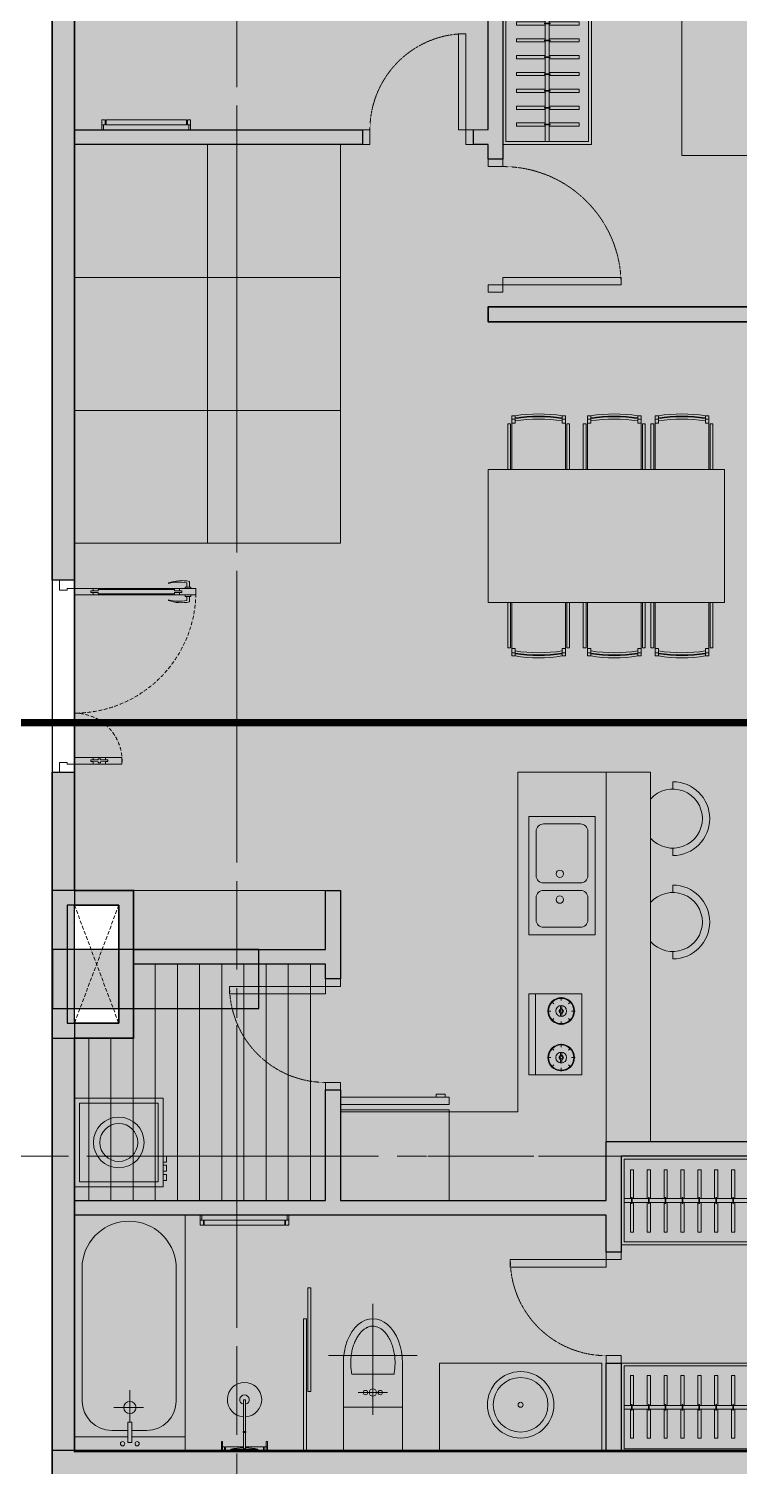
# Model space of a CAD drawing. Header units: millimetres. Extents: x -100356 to 314685, y 446 to 1273965.
# Drawn here: x 71782 to 76590, y 1009533 to 1019265 of the extents above; entities that cross this region are included whole.
import ezdxf

# ---------------------------------------------------------------- set-up
doc = ezdxf.new("R2010")
doc.units = ezdxf.units.MM
for name, pattern in [('20180221 BF$0$Core - tb$0$HIDDEN', [0.375, 0.25, -0.125]), ('A1 - dp$0$DASHED2', [0.375, 0.25, -0.125]), ('A1 - dp$0$HIDDEN', [0.375, 0.25, -0.125]), ('CENTER', [2, 1.25, -0.25, 0.25, -0.25]), ('CENTER2', [28.575, 19.05, -3.175, 3.175, -3.175]), ('Kume - Grid Line', [10.5, 6, -1.25, 2, -1.25]), ('VL2 - tb$0$DASHED2', [0.375, 0.25, -0.125]), ('VL2 - tb$0$HIDDEN', [0.375, 0.25, -0.125])]:
    doc.linetypes.add(name, pattern=pattern)
for name, color, linetype, lineweight in [('@ color hatch', 7, 'Continuous', 13), ('A-_ANOT----_D', 7, 'Continuous', 5), ('A.Axis', 251, 'CENTER2', 13), ('A1 - dp$0$A.HACH 250', 250, 'Continuous', 5), ('A1 - dp$0$CUA', 5, 'Continuous', 9), ('A1 - dp$0$FURNITURE', 8, 'Continuous', 5), ('A1 - dp$0$TUONG 2', 2, 'Continuous', 25), ('Hatch-wall', 251, 'Continuous', 5), ('LC.HA', 250, 'Continuous', 9), ('LGI', 250, 'CENTER', 9), ('TEXT', 6, 'Continuous', 20), ('TXT', 1, 'Continuous', 25), ('VL2 - tb$0$A.HACH 250', 250, 'Continuous', 5), ('VL2 - tb$0$CUA', 5, 'Continuous', 9), ('VL2 - tb$0$FURNITURE', 8, 'Continuous', 5), ('VL2 - tb$0$NET NOI THAT', 8, 'Continuous', 0), ('VL2 - tb$0$TUONG 2', 2, 'Continuous', 35)]:
    doc.layers.add(name, color=color, linetype=linetype, lineweight=lineweight)
doc.layers.add('STR', color=7, linetype='Continuous')

# ---------------------------------------------------------------- blocks, each defined once
blk = doc.blocks.new('VL3 revised', base_point=(-8800, 1600))
at = {"layer": 'Hatch-wall', "ltscale": 0.5}
h = blk.add_hatch(color=256, dxfattribs=at)
h.dxf.hatch_style = 1
h.paths.add_polyline_path([(-6499.9, 2231.8), (-6999.9, 2231.8), (-6999.9, 2731.8), (-6499.9, 2731.8)], flags=16)
h.paths.add_polyline_path([(-1549.9, -471.6), (-1549.9, -371.6), (-450, -371.6), (-450, -271.6), (2450, -271.6), (2450, 228.4), (2650, 228.4), (2650, -475), (-250, -475), (-250, -521.6), (-450, -521.6), (-450, -471.6)], flags=17)
h.paths.add_polyline_path([(-1150, -6725), (1149.2, -6725), (1149.2, -5855), (1349.2, -5855), (1349.2, -6625), (2648.2, -6625), (2648.2, -7221.6), (2448.2, -7221.6), (2448.2, -6825), (-1150, -6825), (-1150, -8875), (-1250, -8875), (-1250, -6025), (-1150, -6025)])
h.paths.add_polyline_path([(1548.3, -12975), (-675, -12975), (-675, -12775), (1548.3, -12775)])
h.paths.add_polyline_path([(-5850, -6875), (-5850, -6975), (-5550, -6975), (-5550, -7595), (-5850, -7595), (-5850, -7695), (-5450, -7695), (-5450, -6875)], flags=17)
h.paths.add_polyline_path([(-7000, -1675), (-7000, 1031.8), (-5199.9, 1031.8), (-5199.9, 1231.8), (-5299.9, 1231.8), (-5299.9, 1131.8), (-6999.9, 1131.8), (-6999.9, 2131.8), (-6399.9, 2131.8), (-6399.9, 2731.8), (-5299.9, 2731.8), (-5299.9, 1981.8), (-5199.9, 1981.8), (-5199.9, 2731.8), (-2649.9, 2731.8), (-2649.9, -268.2), (-2649.9, -268.2), (-2649.9, -471.6), (-2449.9, -471.6), (-2449.9, -371.6), (-2549.9, -371.6), (-2549.9, 631.8), (-1799.9, 631.8), (-1799.9, 731.8), (-2549.9, 731.8), (-2549.9, 2731.8), (-949.9, 2731.8), (-949.9, 731.8), (-1049.9, 731.8), (-1049.9, 631.8), (-849.9, 631.8), (-849.9, 2731.8), (2450, 2731.8), (2450, 2328.4), (2650, 2328.4), (2650, 2931.8), (-7150, 2931.8), (-7150, -1775), (-7000, -1775)])
h.paths.add_polyline_path([(-2350, -6025), (-5850, -6025), (-5850, -3175), (-7000, -3175), (-7000, -3075), (-7150, -3075), (-7150, -3375), (-6050, -3375), (-6050, -12975), (-5200, -12975), (-5200, -12775), (-5850, -12775), (-5850, -9825), (-4150, -9825), (-4150, -9625), (-4250, -9625), (-4250, -9725), (-5850, -9725), (-5850, -6125), (-4250, -6125), (-4250, -8875), (-4150, -8875), (-4150, -8275), (-2450, -8275), (-2450, -8875), (-2350, -8875), (-2350, -6975), (-2450, -6975), (-2450, -8175), (-4150, -8175), (-4150, -6125), (-2450, -6125), (-2450, -6225), (-2350, -6225)])
edge = h.paths.add_edge_path()
edge.add_line((1349.2, -1675), (2648.2, -1675))
edge.add_line((2648.2, -1675), (2649, -1475))
edge.add_line((2649, -1475), (-250, -1475))
edge.add_line((-250, -1475), (-250, -1421.6))
edge.add_line((-250, -1421.6), (-450, -1421.6))
edge.add_line((-450, -1421.6), (-450, -1675))
edge.add_line((-450, -1675), (1149.2, -1675))
edge.add_line((1149.2, -1675), (1149.2, -2271.6))
edge.add_line((1149.2, -2271.6), (1349.2, -2271.6))
edge.add_line((1349.2, -2271.6), (1349.2, -1675))
at = {"layer": 'A1 - dp$0$TUONG 2', "ltscale": 0.5}
blk.add_lwpolyline([(2650, 2328.4), (2650, 2931.8), (-7150, 2931.8), (-7150, -1775)], dxfattribs=at)
blk = doc.blocks.new('grid tower')
at = {"layer": 'A.Axis', "linetype": 'Kume - Grid Line', "lineweight": 9, "ltscale": 100}
for p, q in [((1449.8, 38386.8), (1449.8, -18372.7)), ((48341.2, 13399.9), (-14918.8, 13399.9))]:
    blk.add_line(p, q, dxfattribs=at)
blk = doc.blocks.new('VL2 - tb$0$1012')
for p, q in [((397, 222), (71, 222)), ((71, 222), (71, 202)), ((397, 202), (397, 222)), ((397, 192), (13, 192)), ((13, 192), (13, 169)), ((52, 169), (13, 169)), ((36, 169), (36, 192)), ((52, 169), (67, 169)), ((67, 169), (67, 192)), ((71, 202), (397, 202)), ((397, -192), (397, 192)), ((52, -169), (13, -169)), ((13, -169), (13, -192)), ((13, -192), (397, -192)), ((36, -192), (36, -169)), ((52, -169), (67, -169)), ((67, -192), (67, -169)), ((71, -202), (397, -202)), ((71, -222), (71, -202)), ((397, -202), (397, -222)), ((397, -222), (71, -222))]:
    blk.add_line(p, q)
at = {"extrusion": (0, 0, -1)}
for centre, major_axis, start_param, end_param in [((1073, 0), (759, 759), 3.768877, 4.085105), ((1073, 0), (748, 748), 3.766561, 4.087421), ((1094, 0), (759, 759), 3.768877, 4.085105), ((1094, 0), (748, 748), 3.766561, 4.087421)]:
    blk.add_ellipse(centre, major_axis=major_axis, ratio=1, start_param=start_param, end_param=end_param, dxfattribs=at)
blk = doc.blocks.new('VL2 - tb$0$ban an 6')
at = {"layer": 'VL2 - tb$0$FURNITURE'}
blk.add_lwpolyline([(1600, 0), (0, 0), (0, -900), (1600, -900)], close=True, dxfattribs=at)
at = {"layer": 'VL2 - tb$0$FURNITURE', "extrusion": (2.97971e-18, 2.40137e-28, -1), "xscale": 0.9444444444444444, "yscale": 0.9444444444444444, "zscale": -0.9444444444444444, "rotation": 270}
for p in [(-341.9, 375.3), (-853.5, 375.3), (-1311.6, 375.3)]:
    blk.add_blockref('VL2 - tb$0$1012', p, dxfattribs=at)
at = {"layer": 'VL2 - tb$0$FURNITURE', "xscale": 0.9444444444444444, "yscale": 0.9444444444444444, "zscale": 0.9444444444444444, "rotation": 90}
for p in [(341.9, -1275.3), (853.5, -1275.3), (1311.6, -1275.3)]:
    blk.add_blockref('VL2 - tb$0$1012', p, dxfattribs=at)
blk = doc.blocks.new('A1 - dp$0$Bed 1600')
at = {"linetype": 'Continuous'}
for p, q in [((2, -80), (2, 0)), ((2, 0), (66, 0)), ((66, 0), (66, -80)), ((12, -1.2), (32.8, -1.2)), ((12, -14.4), (12, -1.2)), ((32.8, -1.2), (32.8, -14.4)), ((35.2, -1.2), (56, -1.2)), ((35.2, -14.4), (35.2, -1.2)), ((56, -1.2), (56, -16.4)), ((2, -14.4), (48.8, -14.4)), ((66, -29.6), (48.8, -14.4)), ((48.8, -14.4), (48.8, -29.6)), ((48.8, -16.8), (2, -16.8)), ((56, -16.4), (50.8, -16.4)), ((48.8, -29.6), (66, -29.6)), ((66, -80), (2, -80))]:
    blk.add_line(p, q, dxfattribs=at)
blk = doc.blocks.new('VL2 - tb$0$mb-tulanh700x735')
for p, q in [((368.4, 700), (-368.4, 700)), ((-368.4, 700), (-368.4, 650.9)), ((279.3, 700), (279.3, 720.2)), ((279.3, 720.2), (339.9, 720.2)), ((339.9, 700), (279.3, 700)), ((339.9, 720.2), (339.9, 700)), ((368.4, 650.9), (368.4, 700)), ((-368.4, 650.9), (368.4, 650.9)), ((368.4, 614), (-368.4, 614)), ((-368.4, 614), (-368.4, 0)), ((368.4, 0), (368.4, 614)), ((-368.4, 0), (368.4, 0))]:
    blk.add_line(p, q)
blk = doc.blocks.new('VL2 - tb$0$bep')
at = {"layer": 'VL2 - tb$0$FURNITURE'}
for p, q in [((0, 358.3), (0, 0)), ((549, 358.3), (0, 358.3)), ((116.8, 289.8), (116.8, 313.2)), ((432.3, 289.8), (432.3, 313.2)), ((549, 0), (549, 358.3)), ((46.6, 219.6), (23.2, 219.6)), ((67.2, 269.2), (50.6, 285.8)), ((102.7, 223.6), (80.1, 223.6)), ((102.7, 215.5), (80.1, 215.5)), ((130.9, 223.6), (153.5, 223.6)), ((130.9, 215.5), (153.5, 215.5)), ((166.4, 269.2), (183, 285.8)), ((187, 219.6), (210.4, 219.6)), ((362.1, 219.6), (338.6, 219.6)), ((382.6, 269.2), (366.1, 285.8)), ((418.1, 223.6), (395.6, 223.6)), ((418.1, 215.5), (395.6, 215.5)), ((446.4, 223.6), (468.9, 223.6)), ((446.4, 215.5), (468.9, 215.5)), ((481.9, 269.2), (498.4, 285.8)), ((502.4, 219.6), (525.9, 219.6)), ((67.2, 170), (50.6, 153.4)), ((116.8, 149.4), (116.8, 126)), ((166.4, 170), (183, 153.4)), ((382.6, 170), (366.1, 153.4)), ((432.3, 149.4), (432.3, 126)), ((481.9, 170), (498.4, 153.4)), ((549, 45), (0, 45)), ((0, 0), (549, 0))]:
    blk.add_line(p, q, dxfattribs=at)
for centre, radius in [((116.8, 219.6), 90), ((116.8, 219.6), 85.5), ((432.3, 219.6), 90), ((432.3, 219.6), 85.5), ((116.8, 219.6), 36.9), ((116.8, 219.6), 14.7), ((116.8, 219.6), 8.24), ((432.3, 219.6), 36.9), ((432.3, 219.6), 14.7), ((432.3, 219.6), 8.24)]:
    blk.add_circle(centre, radius, dxfattribs=at)
blk = doc.blocks.new('VL2 - tb$0$crua 450x830')
at = {"layer": 'VL2 - tb$0$FURNITURE'}
blk.add_lwpolyline([(400, 10), (-400, 10), (-400, 460), (400, 460)], close=True, dxfattribs=at)
blk.add_lwpolyline([(-400, 10), (400, 10), (400, 460)], dxfattribs=at)
for points in [[(-300, 60), (0, 60, 0.414214), (50, 110), (50, 360, 0.414214), (0, 410), (-300, 410, 0.414214), (-350, 360), (-350, 110, 0.414214)], [(100, 110), (100, 360, -0.414214), (150, 410), (300, 410, -0.414214), (350, 360), (350, 110, -0.414214), (300, 60), (150, 60, -0.414214)]]:
    blk.add_lwpolyline(points, format="xyb", close=True, dxfattribs=at)
for centre in [(-12.5, 250), (162.5, 250)]:
    blk.add_circle(centre, 25, dxfattribs=at)
blk = doc.blocks.new('A1 - dp$0$A$C6E1257E0')
at = {"linetype": 'Continuous'}
blk.add_lwpolyline([(30.5, 0), (64.5, 0), (64.5, 8.5), (30.5, 8.5)], close=True, dxfattribs=at)
blk.add_lwpolyline([(39, 8.5), (39, 42.5, -0.1327536), (166.5, 34), (166.5, 29.75, 0.1152164), (56, 34), (56, 8.5)], format="xyb", dxfattribs=at)
blk = doc.blocks.new('A1 - dp$0$cua vao can ho')
at = {"layer": 'A1 - dp$0$A.HACH 250', "linetype": 'A1 - dp$0$DASHED2', "ltscale": 100}
for centre, radius, start, end in [((-77.8, 0), 822.2, 88.45126, 179.99999), ((-1222.2, 0), 322.2, 0.00003, 93.95459)]:
    blk.add_arc(centre, radius, start, end, dxfattribs=at)
at = {"layer": 'A1 - dp$0$CUA'}
for p, q in [((-100, 127.8), (-100, 710.8)), ((-55.6, 127.8), (-55.6, 710.8)), ((-1244.4, 127.8), (-1244.4, 210.3)), ((-1200, 127.8), (-1200, 210.3))]:
    blk.add_line(p, q, dxfattribs=at)
for points in [[(-55.6, 821.9), (-55.6, 804.1), (-55.6, 710.8), (-72.2, 710.8), (-72.7, 726.4), (-82.8, 726.4), (-83.3, 710.8), (-100, 710.8), (-100, 821.9)], [(-72.7, 726.4), (-71.1, 676.4), (-63.9, 676.4), (-63.9, 161.1), (-71.1, 161.1), (-72.7, 111.1), (-82.8, 111.1), (-83.3, 127.8), (-84.4, 161.1), (-91.7, 161.1), (-91.7, 676.4), (-84.4, 676.4), (-82.8, 726.4)], [(-1244.4, 321.5), (-1244.4, 303.7), (-1244.4, 210.3), (-1227.8, 210.3), (-1227.3, 225.9), (-1217.2, 225.9), (-1216.7, 210.3), (-1200, 210.3), (-1200, 321.5)], [(-1227.3, 225.9), (-1228.9, 175.9), (-1236.1, 175.9), (-1236.1, 161.1), (-1228.9, 161.1), (-1227.3, 111.1), (-1217.2, 111.1), (-1216.7, 127.8), (-1215.6, 161.1), (-1208.3, 161.1), (-1208.3, 175.9), (-1215.6, 175.9), (-1217.2, 225.9)], [(-1216.7, 127.8), (-1217.2, 111.1), (-1227.3, 111.1), (-1227.8, 127.8), (-1244.4, 127.8), (-1244.4, 1.1), (-1244.4, 0), (-1200, 0), (-1200, 11.1), (-1200, 127.8)], [(-83.3, 127.8), (-82.8, 111.1), (-72.7, 111.1), (-72.2, 127.8), (-55.6, 127.8), (-55.6, 1.1), (-55.6, 0), (-100, 0), (-100, 11.1), (-100, 127.8)], [(-1233.3, -50), (-1244.4, -50), (-1244.4, 0), (-1300, 0), (-1300, -100), (-1275, -100), (-1233.3, -100)], [(-66.7, -50), (-55.6, -50), (-55.6, 0), (0, 0), (0, -100), (-25, -100), (-66.7, -100)]]:
    blk.add_lwpolyline(points, close=True, dxfattribs=at)
blk.add_lwpolyline([(-1244.4, 0), (-55.6, 0)], dxfattribs=at)
at = {"layer": 'A1 - dp$0$CUA', "yscale": 1.111111111007631, "zscale": 1.111111111007631}
for p, xscale, rotation in [((-100, 821.9), -1.111111111007631, 89.99998306033208), ((-55.6, 821.9), 1.111111111007631, 269.9999830603322)]:
    blk.add_blockref('A1 - dp$0$A$C6E1257E0', p, dxfattribs=dict(at, xscale=xscale, rotation=rotation))
blk = doc.blocks.new('*U403')
for points in [[(0, 600), (0, 0), (1750, 0), (1750, 600)], [(1730, 580), (1730, 20), (20, 20), (20, 580)]]:
    blk.add_lwpolyline(points, close=True)
at = {"ltscale": 6}
for points in [[(91.1, 313.1), (91.1, 515.2), (69.1, 515.2), (69.1, 313.1)], [(205.1, 313.1), (205.1, 515.2), (183.1, 515.2), (183.1, 313.1)], [(319.1, 313.1), (319.1, 515.2), (297.1, 515.2), (297.1, 313.1)], [(433.1, 313.1), (433.1, 515.2), (411.1, 515.2), (411.1, 313.1)], [(547.1, 313.1), (547.1, 515.2), (525.1, 515.2), (525.1, 313.1)], [(661.1, 313.1), (661.1, 515.2), (639.1, 515.2), (639.1, 313.1)], [(775.1, 313.1), (775.1, 515.2), (753.1, 515.2), (753.1, 313.1)], [(889.1, 313.1), (889.1, 515.2), (867.1, 515.2), (867.1, 313.1)], [(1003.1, 313.1), (1003.1, 515.2), (981.1, 515.2), (981.1, 313.1)], [(1117.1, 313.1), (1117.1, 515.2), (1095.1, 515.2), (1095.1, 313.1)], [(1231.1, 313.1), (1231.1, 515.2), (1209.1, 515.2), (1209.1, 313.1)], [(1345.1, 313.1), (1345.1, 515.2), (1323.1, 515.2), (1323.1, 313.1)], [(1459.1, 313.1), (1459.1, 515.2), (1437.1, 515.2), (1437.1, 313.1)], [(1573.1, 313.1), (1573.1, 515.2), (1551.1, 515.2), (1551.1, 313.1)], [(1687.1, 313.1), (1687.1, 515.2), (1665.1, 515.2), (1665.1, 313.1)], [(69.1, 286.7), (69.1, 92.1), (91.1, 92.1), (91.1, 286.7)], [(183.1, 286.7), (183.1, 92.1), (205.1, 92.1), (205.1, 286.7)], [(297.1, 286.7), (297.1, 92.1), (319.1, 92.1), (319.1, 286.7)], [(411.1, 286.7), (411.1, 92.1), (433.1, 92.1), (433.1, 286.7)], [(525.1, 286.7), (525.1, 92.1), (547.1, 92.1), (547.1, 286.7)], [(639.1, 286.7), (639.1, 92.1), (661.1, 92.1), (661.1, 286.7)], [(753.1, 286.7), (753.1, 92.1), (775.1, 92.1), (775.1, 286.7)], [(867.1, 286.7), (867.1, 92.1), (889.1, 92.1), (889.1, 286.7)], [(981.1, 286.7), (981.1, 92.1), (1003.1, 92.1), (1003.1, 286.7)], [(1095.1, 286.7), (1095.1, 92.1), (1117.1, 92.1), (1117.1, 286.7)], [(1209.1, 286.7), (1209.1, 92.1), (1231.1, 92.1), (1231.1, 286.7)], [(1323.1, 286.7), (1323.1, 92.1), (1345.1, 92.1), (1345.1, 286.7)], [(1437.1, 286.7), (1437.1, 92.1), (1459.1, 92.1), (1459.1, 286.7)], [(1551.1, 286.7), (1551.1, 92.1), (1573.1, 92.1), (1573.1, 286.7)], [(1665.1, 286.7), (1665.1, 92.1), (1687.1, 92.1), (1687.1, 286.7)]]:
    blk.add_lwpolyline(points, dxfattribs=at)
for points in [[(1730, 286.7), (1730, 313.1), (20, 313.1), (20, 286.7)], [(82.7, 319.2), (78.3, 319.2), (78.3, 280.4), (82.7, 280.4)], [(196.7, 319.2), (192.3, 319.2), (192.3, 280.4), (196.7, 280.4)], [(310.7, 319.2), (306.3, 319.2), (306.3, 280.4), (310.7, 280.4)], [(424.7, 319.2), (420.3, 319.2), (420.3, 280.4), (424.7, 280.4)], [(538.7, 319.2), (534.3, 319.2), (534.3, 280.4), (538.7, 280.4)], [(652.7, 319.2), (648.3, 319.2), (648.3, 280.4), (652.7, 280.4)], [(766.7, 319.2), (762.3, 319.2), (762.3, 280.4), (766.7, 280.4)], [(880.7, 319.2), (876.3, 319.2), (876.3, 280.4), (880.7, 280.4)], [(994.7, 319.2), (990.3, 319.2), (990.3, 280.4), (994.7, 280.4)], [(1108.7, 319.2), (1104.3, 319.2), (1104.3, 280.4), (1108.7, 280.4)], [(1222.7, 319.2), (1218.3, 319.2), (1218.3, 280.4), (1222.7, 280.4)], [(1336.7, 319.2), (1332.3, 319.2), (1332.3, 280.4), (1336.7, 280.4)], [(1450.7, 319.2), (1446.3, 319.2), (1446.3, 280.4), (1450.7, 280.4)], [(1564.7, 319.2), (1560.3, 319.2), (1560.3, 280.4), (1564.7, 280.4)], [(1678.7, 319.2), (1674.3, 319.2), (1674.3, 280.4), (1678.7, 280.4)]]:
    blk.add_lwpolyline(points, close=True, dxfattribs=at)
blk = doc.blocks.new('*U292')
for points in [[(-700, 100), (-750, 100), (-750, 0), (-700, 0)], [(0, 100), (-50, 100), (-50, 0), (0, 0)], [(-50, 0), (-100, 0), (-100, -650), (-50, -650)]]:
    blk.add_lwpolyline(points, close=True)
at = {"linetype": 'VL2 - tb$0$HIDDEN'}
blk.add_arc((-50, 0), 650, 180, 270, dxfattribs=at)
blk = doc.blocks.new('A1 - dp$0$A$C487079A1')
for points in [[(33.8, 588.9), (33.8, 600.1), (0, 600.1), (0, 588.9)], [(67.6, 577.7), (67.6, 600.1), (33.8, 600.1), (33.8, 577.7)], [(33.8, 0), (33.8, 11.2), (0, 11.2), (0, 0)], [(67.6, 22.3), (67.6, 0), (33.8, 0), (33.8, 22.3)]]:
    blk.add_lwpolyline(points, close=True)
blk.add_lwpolyline([(33.7, 147.1), (33.7, 27.4), (67, 27.4), (67, 572.7), (33.7, 572.7), (33.7, 147.1)])
blk = doc.blocks.new('*U402')
for points in [[(0, 600), (0, 0), (1924.9, 0), (1924.9, 600)], [(1904.9, 580), (1904.9, 20), (20, 20), (20, 580)]]:
    blk.add_lwpolyline(points, close=True)
at = {"ltscale": 6}
for points in [[(91.1, 313.1), (91.1, 515.2), (69.1, 515.2), (69.1, 313.1)], [(205.1, 313.1), (205.1, 515.2), (183.1, 515.2), (183.1, 313.1)], [(319.1, 313.1), (319.1, 515.2), (297.1, 515.2), (297.1, 313.1)], [(433.1, 313.1), (433.1, 515.2), (411.1, 515.2), (411.1, 313.1)], [(547.1, 313.1), (547.1, 515.2), (525.1, 515.2), (525.1, 313.1)], [(661.1, 313.1), (661.1, 515.2), (639.1, 515.2), (639.1, 313.1)], [(775.1, 313.1), (775.1, 515.2), (753.1, 515.2), (753.1, 313.1)], [(889.1, 313.1), (889.1, 515.2), (867.1, 515.2), (867.1, 313.1)], [(1003.1, 313.1), (1003.1, 515.2), (981.1, 515.2), (981.1, 313.1)], [(1117.1, 313.1), (1117.1, 515.2), (1095.1, 515.2), (1095.1, 313.1)], [(1231.1, 313.1), (1231.1, 515.2), (1209.1, 515.2), (1209.1, 313.1)], [(1345.1, 313.1), (1345.1, 515.2), (1323.1, 515.2), (1323.1, 313.1)], [(1459.1, 313.1), (1459.1, 515.2), (1437.1, 515.2), (1437.1, 313.1)], [(1573.1, 313.1), (1573.1, 515.2), (1551.1, 515.2), (1551.1, 313.1)], [(1687.1, 313.1), (1687.1, 515.2), (1665.1, 515.2), (1665.1, 313.1)], [(1801.1, 313.1), (1801.1, 515.2), (1779.1, 515.2), (1779.1, 313.1)], [(69.1, 286.7), (69.1, 92.1), (91.1, 92.1), (91.1, 286.7)], [(183.1, 286.7), (183.1, 92.1), (205.1, 92.1), (205.1, 286.7)], [(297.1, 286.7), (297.1, 92.1), (319.1, 92.1), (319.1, 286.7)], [(411.1, 286.7), (411.1, 92.1), (433.1, 92.1), (433.1, 286.7)], [(525.1, 286.7), (525.1, 92.1), (547.1, 92.1), (547.1, 286.7)], [(639.1, 286.7), (639.1, 92.1), (661.1, 92.1), (661.1, 286.7)], [(753.1, 286.7), (753.1, 92.1), (775.1, 92.1), (775.1, 286.7)], [(867.1, 286.7), (867.1, 92.1), (889.1, 92.1), (889.1, 286.7)], [(981.1, 286.7), (981.1, 92.1), (1003.1, 92.1), (1003.1, 286.7)], [(1095.1, 286.7), (1095.1, 92.1), (1117.1, 92.1), (1117.1, 286.7)], [(1209.1, 286.7), (1209.1, 92.1), (1231.1, 92.1), (1231.1, 286.7)], [(1323.1, 286.7), (1323.1, 92.1), (1345.1, 92.1), (1345.1, 286.7)], [(1437.1, 286.7), (1437.1, 92.1), (1459.1, 92.1), (1459.1, 286.7)], [(1551.1, 286.7), (1551.1, 92.1), (1573.1, 92.1), (1573.1, 286.7)], [(1665.1, 286.7), (1665.1, 92.1), (1687.1, 92.1), (1687.1, 286.7)], [(1779.1, 286.7), (1779.1, 92.1), (1801.1, 92.1), (1801.1, 286.7)]]:
    blk.add_lwpolyline(points, dxfattribs=at)
for points in [[(1904.9, 286.7), (1904.9, 313.1), (20, 313.1), (20, 286.7)], [(82.7, 319.2), (78.3, 319.2), (78.3, 280.4), (82.7, 280.4)], [(196.7, 319.2), (192.3, 319.2), (192.3, 280.4), (196.7, 280.4)], [(310.7, 319.2), (306.3, 319.2), (306.3, 280.4), (310.7, 280.4)], [(424.7, 319.2), (420.3, 319.2), (420.3, 280.4), (424.7, 280.4)], [(538.7, 319.2), (534.3, 319.2), (534.3, 280.4), (538.7, 280.4)], [(652.7, 319.2), (648.3, 319.2), (648.3, 280.4), (652.7, 280.4)], [(766.7, 319.2), (762.3, 319.2), (762.3, 280.4), (766.7, 280.4)], [(880.7, 319.2), (876.3, 319.2), (876.3, 280.4), (880.7, 280.4)], [(994.7, 319.2), (990.3, 319.2), (990.3, 280.4), (994.7, 280.4)], [(1108.7, 319.2), (1104.3, 319.2), (1104.3, 280.4), (1108.7, 280.4)], [(1222.7, 319.2), (1218.3, 319.2), (1218.3, 280.4), (1222.7, 280.4)], [(1336.7, 319.2), (1332.3, 319.2), (1332.3, 280.4), (1336.7, 280.4)], [(1450.7, 319.2), (1446.3, 319.2), (1446.3, 280.4), (1450.7, 280.4)], [(1564.7, 319.2), (1560.3, 319.2), (1560.3, 280.4), (1564.7, 280.4)], [(1678.7, 319.2), (1674.3, 319.2), (1674.3, 280.4), (1678.7, 280.4)], [(1792.7, 319.2), (1788.3, 319.2), (1788.3, 280.4), (1792.7, 280.4)]]:
    blk.add_lwpolyline(points, close=True, dxfattribs=at)
blk = doc.blocks.new('VL2 - tb$0$MBMAYGIAT')
at = {"layer": 'VL2 - tb$0$FURNITURE', "linetype": 'ByBlock'}
for points in [[(0, -350), (700, -350), (700, 350), (0, 350)], [(40, -310), (660, -310), (660, 310), (40, 310)], [(700, 253), (726, 253), (726, 300), (700, 300)], [(700, 180), (726, 180), (726, 228), (700, 228)], [(700, 108), (726, 108), (726, 155), (700, 155)]]:
    blk.add_lwpolyline(points, close=True, dxfattribs=at)
for radius in [200, 150]:
    blk.add_circle((350, 0), radius, dxfattribs=at)
blk = doc.blocks.new('*U213')
for points in [[(0, 100), (50, 100), (50, 0), (0, 0)], [(700, 100), (750, 100), (750, 0), (700, 0)], [(50, 0), (100, 0), (100, -650), (50, -650)]]:
    blk.add_lwpolyline(points, close=True)
at = {"linetype": 'VL2 - tb$0$HIDDEN'}
blk.add_arc((50, 0), 650, 270, 0, dxfattribs=at)
blk = doc.blocks.new('VL2 - tb$0$A$C4168242D')
for points in [[(300, 750), (300, 0)], [(0, 400), (600, 400)], [(100, 350), (100, 50), (500, 50), (500, 350)], [(157.1, 275.5), (442.9, 275.5)], [(400, 150), (200, 150)]]:
    blk.add_lwpolyline(points)
for centre, radius in [((250, 150), 15), ((300, 150), 25), ((350, 150), 15)]:
    blk.add_circle(centre, radius)
blk.add_ellipse((300, 350), major_axis=(0, 300), ratio=0.666667, start_param=4.712389, end_param=7.853982)
blk.add_open_spline([(442.9, 275.5), (444.5, 283.4), (445.7, 291.4), (448.6, 313.5), (449.6, 327.6), (450.2, 356.1), (449.7, 370.4), (447.3, 398.6), (445.3, 412.5), (439.9, 439.6), (436.5, 452.7), (428.4, 477.8), (423.8, 489.7), (413.4, 512), (407.6, 522.4), (396.4, 539.6), (391.1, 546.8), (380.1, 559.9), (374.4, 565.7), (362.9, 575.9), (357.1, 580.3), (345.5, 587.6), (339.8, 590.6), (328.3, 595.4), (322.7, 597.1), (311.5, 599.4), (306, 600), (294.9, 600), (289.4, 599.5), (278.2, 597.3), (272.6, 595.7), (261.1, 591.1), (255.4, 588.1), (243.8, 580.9), (238, 576.6), (226.5, 566.5), (220.8, 560.8), (209.7, 547.9), (204.4, 540.8), (194.2, 525.3), (189.3, 516.9), (180.4, 498.9), (176.2, 489.4), (168.7, 469.5), (165.4, 459), (159.7, 437.4), (157.3, 426.3), (153.4, 403.6), (152, 392), (150.3, 368.5), (149.9, 356.7), (150.2, 333.1), (150.9, 321.3), (153.2, 298.1), (154.9, 286.7), (157.1, 275.5)], degree=3, knots=[4.428595, 4.428595, 4.428595, 4.428595, 4.521718, 4.521718, 4.681946, 4.681946, 4.842175, 4.842175, 5.002403, 5.002403, 5.162632, 5.162632, 5.32286, 5.32286, 5.483089, 5.483089, 5.615862, 5.615862, 5.748636, 5.748636, 5.88141, 5.88141, 6.014184, 6.014184, 6.146958, 6.146958, 6.279732, 6.279732, 6.412506, 6.412506, 6.545279, 6.545279, 6.678053, 6.678053, 6.810827, 6.810827, 6.943601, 6.943601, 7.076375, 7.076375, 7.209149, 7.209149, 7.341922, 7.341922, 7.474696, 7.474696, 7.60747, 7.60747, 7.740244, 7.740244, 7.873018, 7.873018, 8.005792, 8.005792, 8.137776, 8.137776, 8.137776, 8.137776])
blk = doc.blocks.new('tam nam1500 plus 100')
for p, q in [((-1276.1, 321.7), (-342.6, 321.7)), ((-298.7, -91.8), (-298.7, 108.5)), ((-142.6, 12.9), (-142.6, 121.7)), ((-198.5, 0), (-415.4, 0)), ((-142.6, -112.7), (-142.6, -12.9)), ((-1267.8, -312.7), (-342.6, -312.7))]:
    blk.add_line(p, q)
for points in [[(-100, -12.9), (-100, -375), (-1600, -375), (-1600, 375), (-100, 375), (-100, 12.9)], [(-100, -12.9), (-100, -375), (0, -375), (0, 375), (-100, 375), (-100, 12.9)]]:
    blk.add_lwpolyline(points)
blk.add_lwpolyline([(-198.5, 12.9), (-61.4, 12.9), (-61.4, -12.9), (-198.5, -12.9)], close=True)
for centre, radius in [((-298.7, 0), 41.7), ((-53.5, 49.4), 14.5), ((-53.5, -49.4), 14.5)]:
    blk.add_circle(centre, radius)
for centre, radius, start, end in [((-1241.3, 4.9), 318.7, 96.26491, 265.2417), ((-342.6, 121.7), 200, 0, 90), ((-342.6, -112.7), 200, 270, 0)]:
    blk.add_arc(centre, radius, start, end)
blk = doc.blocks.new('A1 - dp$0$A$C588A0D6B')
for p, q in [((-122, -38), (123, -38)), ((-122, -59), (-122, -38)), ((123, -59), (-122, -59)), ((-11, -64), (-11, -211)), ((9, -65), (9, -211)), ((123, -38), (123, -59)), ((9, -211), (-11, -211)), ((9, -220), (-11, -220)), ((-11, -220), (-11, -507)), ((9, -220), (9, -507)), ((9, -507), (-11, -507))]:
    blk.add_line(p, q)
for points in [[(-178, -37), (-208, -37), (-208, -82), (-178, -82)], [(-208, -37), (-197, -37), (-197, -129), (-208, -129)], [(179, -37), (208, -37), (208, -82), (179, -82)], [(208, -37), (198, -37), (198, -129), (208, -129)]]:
    blk.add_lwpolyline(points, close=True)
blk.add_lwpolyline([(-11, -82), (-171, -82), (-171, -38), (172, -38), (172, -82), (9, -82)])
for centre, radius, start, end in [((0, 431), 505, 255.9943, 268.6524), ((0, 0), 65.5, 243.6552, 296.3448), ((0, 431), 505, 271.0236, 284.0057), ((-8, -215), 5.39, 127.2582, 232.7418), ((6, -215), 5.39, 307.2582, 52.7418), ((-1, -507), 155, 93.8501, 86.1499), ((-1, -507), 43, 104.0595, 75.9405)]:
    blk.add_arc(centre, radius, start, end)
blk = doc.blocks.new('VL2 - tb$0$A$C722D3D91')
at = {"ltscale": 0.07}
for radius in [225, 185, 17]:
    blk.add_circle((0, 0), radius, dxfattribs=at)
blk = doc.blocks.new('VL4 - dp$0$CT3 MBT 11-31$0$ghe bar')
for p, q in [((-250, -250), (-200, -250)), ((200, -250), (250, -250)), ((-132.3, -400), (132.3, -400))]:
    blk.add_line(p, q)
for radius, start, end in [(250, 0, 180), (200, 311.40962, 228.59038)]:
    blk.add_arc((0, -250), radius, start, end)
blk = doc.blocks.new('*U197')
for points in [[(0, 100), (50, 100), (50, 0), (0, 0)], [(850, 100), (900, 100), (900, 0), (850, 0)], [(50, 0), (100, 0), (100, -800), (50, -800)]]:
    blk.add_lwpolyline(points, close=True)
at = {"linetype": 'A1 - dp$0$HIDDEN'}
blk.add_arc((50, 0), 800, 270, 0, dxfattribs=at)
blk = doc.blocks.new('VL4 revised')
at = {"layer": '@ color hatch', "ltscale": 0.5}
h = blk.add_hatch(color=201, dxfattribs=at)
h.dxf.hatch_style = 1
h.paths.add_polyline_path([(150.3, -11599.9), (150.3, -5025), (1120.3, -5025), (1120.3, -4624.8), (6700.1, -4625.1), (6700.1, -5800), (9600.1, -5800), (9600.1, -8800), (8700.1, -8800), (8700.1, -12399.9), (9600.1, -12399.9), (9600.1, -15399.9), (150.1, -15399.9), (150.1, -12599.9), (550.3, -12599.9), (550.3, -11599.9)])
h.paths.add_polyline_path([(8900.1, -9100), (9800.1, -9100), (9800.1, -12100), (8900.1, -12100)])
at = {"layer": 'Hatch-wall', "ltscale": 0.5}
h = blk.add_hatch(color=256, dxfattribs=at)
h.dxf.hatch_style = 1
h.paths.add_polyline_path([(2950.3, -6650), (2950.3, -6550), (2850.3, -6550), (2850.3, -6449.8), (2950.3, -6449.7), (2950.3, -4624.7), (1120.3, -4625), (1120.3, -5025), (150.3, -5025), (150.3, -6450), (2050.3, -6450), (2050.3, -6450), (2100.3, -6450), (2100.3, -6550), (2050.3, -6550), (1950.3, -6550), (550.3, -6550), (150.3, -6550), (150.3, -8675), (150.3, -8775), (150, -8775), (150.3, -8775), (150, -9176.8), (150, -9500), (0, -9500), (0, -4625), (0, -4425), (9800, -4425), (9800, -4623.2), (9600.1, -4623.2), (9600.1, -4525), (6900.1, -4525), (6900.1, -4625.1), (6700.1, -4625.1), (6700.1, -4625), (3050.3, -4625), (3050.3, -6649.1)])
h.paths.add_polyline_path([(6900.1, -5525.1), (6700.1, -5525.1), (6700.1, -5700), (6299.1, -5700), (6299.1, -7650), (2950.3, -7650), (2950.3, -7750), (6299.1, -7750), (6299.1, -8000), (6399.1, -8000), (6399.1, -5800), (9600.1, -5800), (9600.1, -6300), (9800.1, -6300), (9800.1, -5800), (9800.1, -5600), (6900.1, -5600)])
h.paths.add_polyline_path([(9600.1, -12399.9), (5500.1, -12399.9), (5500.1, -12299.9), (8700.1, -12299.9), (8700.1, -11100), (8900.1, -11100), (8900.1, -12100), (9800.1, -12100), (9800.1, -12799.9), (9600.1, -12799.9)], flags=17)
h.paths.add_polyline_path([(1850.1, -13699.9), (1850.1, -13199.9)], flags=17)
h.paths.add_polyline_path([(1020.3, -4925), (150.3, -4925), (150.3, -4625), (1020.3, -4625)], flags=16)
h.paths.add_polyline_path([(6299.1, -8900), (6399.1, -8900), (6399.1, -9000), (8700.1, -9000), (8700.1, -8900), (9600.1, -8900), (9600.1, -8400), (9800.1, -8400), (9800.1, -9100), (8900.1, -9100), (8900.1, -9300), (8700.1, -9300), (8700.1, -9100), (6299.1, -9100)])
h.paths.add_polyline_path([(150.2, -12099.9), (150.2, -11999.9), (150.1, -11999.9), (150.1, -10800), (0.1, -10800), (0.1, -15593.2), (9800.1, -15593.2), (9800.1, -14899.9), (9600.1, -14899.9), (9600.1, -15399.9), (3850.1, -15399.9), (3850.1, -14799.9), (3750.1, -14799.9), (3750.1, -15399.9), (150.1, -15399.9), (150.1, -13799.9), (3750.1, -13799.9), (3750.1, -14049.9), (3850.1, -14049.9), (3850.1, -13399.9), (5600.1, -13399.9), (5600.1, -13299.9), (3750.1, -13299.9), (3750.1, -13699.9), (1950.1, -13699.9), (1950.1, -12949.9), (1850.1, -12949.9), (1850.1, -13099.9), (1850.1, -13099.9), (1850.1, -13699.9), (150.1, -13699.9), (150.1, -12099.9)])
h.paths.add_polyline_path([(550.3, -11999.9), (550.3, -12099.9), (1850.1, -12099.9), (1850.1, -12199.9), (1950.1, -12199.9), (1950.1, -11599.9), (1850.1, -11599.9), (1850.1, -11999.9)], flags=17)
h = blk.add_hatch(color=256, dxfattribs=at)
h.dxf.hatch_style = 1
h.paths.add_polyline_path([(150.3, -11599.9), (150.3, -11699.9), (450.3, -11699.9), (450.3, -12499.9), (150.2, -12499.9), (150.1, -12599.9), (550.3, -12599.9), (550.3, -11599.9)])
at = {"layer": 'VL2 - tb$0$A.HACH 250'}
h = blk.add_hatch(dxfattribs=at)
h.set_pattern_fill('_USER', color=256, scale=150, angle=270, pattern_type=0)
h.set_pattern_definition([(270, (682537.54, -458446.63), (150, -6e-14), [])])
h.paths.add_polyline_path([(550.3, -12599.9), (150.1, -12599.9), (150.1, -13699.9), (1850.1, -13699.9), (1850.1, -12099.9), (550.3, -12099.9)])
at = {"layer": '@ color hatch', "color": 250, "ltscale": 10, "const_width": 10, "elevation": 0}
blk.add_lwpolyline([(150.3, -11599.9), (150.3, -5025), (1120.3, -5025), (1120.3, -4624.8), (6700.1, -4625.1), (6700.1, -5800), (9600.1, -5800), (9600.1, -8800), (8700.1, -8800), (8700.1, -12399.9), (9600.1, -12399.9), (9600.1, -15399.9), (150.1, -15399.9), (150.1, -12599.9), (550.3, -12599.9), (550.3, -11599.9)], close=True, dxfattribs=at)
at = {"layer": 'A1 - dp$0$FURNITURE', "elevation": 0}
blk.add_lwpolyline([(1950.1, -13699.9), (3750.1, -13699.9), (3750.1, -10800), (3150.1, -10800), (3150.1, -13099.9), (1950.1, -13099.9)], dxfattribs=at)
for points in [[(3750.1, -10800), (4050.1, -10800), (4050.1, -13299.9), (3750.1, -13299.9)], [(2620.1, -15399.9), (2620.1, -14799.9), (3720.1, -14799.9), (3720.1, -14799.9), (3720.1, -15399.9)], [(2370.1, -15399.9), (1970.1, -15399.9), (1970.1, -15099.9), (2370.1, -15099.9)]]:
    blk.add_lwpolyline(points, close=True, dxfattribs=at)
at = {"layer": 'A1 - dp$0$TUONG 2', "ltscale": 0.5, "elevation": 0}
for points in [[(0, -9500), (0, -4625)], [(3050.3, -4625), (3050.3, -6649.1), (2950.3, -6650), (2950.3, -6650), (2950.3, -6550), (2850.3, -6550), (2850.3, -6449.8), (2950.3, -6449.7), (2950.3, -4624.7)], [(150.3, -5025), (150.3, -6450), (2050.3, -6450), (2050.3, -6450), (2100.3, -6450), (2100.3, -6550), (2050.3, -6550), (2050.3, -6550), (1950.3, -6550), (1950.3, -6550), (1950.3, -6550), (550.3, -6550), (550.3, -6550), (150.3, -6550), (150.3, -8675), (150.3, -8675), (150.3, -8775), (150, -8775), (150.3, -8775), (150, -9176.8), (150, -9500), (0, -9500)], [(3750.1, -13699.9), (3750.1, -13299.9), (3850.1, -13299.9), (3850.1, -13299.9), (5600.1, -13299.9), (5600.1, -13399.9), (3850.1, -13399.9), (3850.1, -14049.9), (3750.1, -14049.9), (3750.1, -13799.9), (150.1, -13799.9), (150.1, -15399.9), (3750.1, -15399.9), (3750.1, -14799.9), (3850.1, -14799.9), (3850.1, -15399.9), (9600.1, -15399.9), (9600.1, -14899.9), (9800.1, -14899.9), (9800.1, -15593.2)], [(0.1, -15593.2), (0.1, -10800), (150.1, -10800), (150.1, -11599.9), (550.3, -11599.9), (550.3, -11999.9), (1850.1, -11999.9), (1850.1, -11599.9), (1950.1, -11599.9), (1950.1, -12199.9), (1850.1, -12199.9), (1850.1, -12099.9), (550.3, -12099.9), (550.3, -12599.9), (150.1, -12599.9), (150.1, -13699.9), (1250.1, -13699.9), (1250.1, -13699.9), (1850.1, -13699.9), (1850.1, -12949.9), (1950.1, -12949.9), (1950.1, -13699.9), (3750.1, -13699.9)]]:
    blk.add_lwpolyline(points, dxfattribs=at)
for points in [[(550.3, -11599.9), (0, -11599.9), (0, -12599.9), (550.3, -12599.9)], [(150.3, -11599.9), (150.3, -11699.9), (450.3, -11699.9), (450.3, -12499.9), (150.2, -12499.9), (150.1, -12599.9), (550.3, -12599.9), (550.3, -11599.9)], [(450.3, -11699.9), (100, -11699.9), (100, -12499.9), (450.3, -12499.9)], [(450.3, -12499.9), (150.2, -12499.9), (150.2, -11699.9), (450.3, -11699.9)]]:
    blk.add_lwpolyline(points, close=True, dxfattribs=at)
at = {"layer": 'VL2 - tb$0$A.HACH 250', "linetype": 'VL2 - tb$0$DASHED2', "ltscale": 100}
for p, q in [((150.2, -11699.9, 0), (450.3, -12499.9, 0)), ((450.3, -11699.9, 0), (150.2, -12499.9, 0))]:
    blk.add_line(p, q, dxfattribs=at)
at = {"layer": 'VL2 - tb$0$A.HACH 250', "elevation": 0}
for points in [[(150.3, -7450), (150.3, -6550), (1050.3, -6550), (1050.3, -7450)], [(1050.3, -7450), (1050.3, -6550), (1950.3, -6550), (1950.3, -7450)], [(150.3, -8350), (150.3, -7450), (1050.3, -7450), (1050.3, -8350)], [(1050.3, -8350), (1050.3, -7450), (1950.3, -7450), (1950.3, -8350)], [(150.3, -9250), (150.3, -8350), (1050.3, -8350), (1050.3, -9250)], [(1050.3, -9250), (1050.3, -8350), (1950.3, -8350), (1950.3, -9250)]]:
    blk.add_lwpolyline(points, close=True, dxfattribs=at)
at = {"layer": 'VL2 - tb$0$CUA', "elevation": 0}
for points in [[(1750.1, -14291.8), (1750.1, -14991.8), (1730.1, -14991.8), (1730.1, -14291.8)], [(1700.1, -14500), (1700.1, -15399.9), (1720.1, -15399.9), (1720.1, -14500)]]:
    blk.add_lwpolyline(points, close=True, dxfattribs=at)
at = {"layer": 'VL2 - tb$0$FURNITURE', "elevation": 0}
blk.add_lwpolyline([(1850.1, -11599.9), (550.3, -11599.9), (550.3, -11999.9), (1850.1, -11999.9)], close=True, dxfattribs=at)
at = {"layer": 'VL2 - tb$0$TUONG 2', "ltscale": 0.5, "elevation": 0}
for points in [[(6900.1, -5525.1), (6700.1, -5525.1), (6700.1, -5700), (6299.1, -5700), (6299.1, -7650), (2950.3, -7650), (2950.3, -7750), (6299.1, -7750), (6299.1, -8000), (6399.1, -8000), (6399.1, -5800), (9600.1, -5800), (9600.1, -6300), (9800.1, -6300), (9800.1, -5800), (9800.1, -5600), (6900.1, -5600), (6900.1, -5525.1)], [(150.1, -15399.9), (900.1, -15399.9)], [(150.1, -15399.9), (900.1, -15399.9)], [(3750.1, -15399.9), (1720.1, -15399.9)]]:
    blk.add_lwpolyline(points, dxfattribs=at)
at = {"layer": 'A1 - dp$0$CUA', "rotation": 90}
blk.add_blockref('*U197', (3050.3, -7550, 0), dxfattribs=at)
at = {"layer": 'A1 - dp$0$FURNITURE'}
for name, p, rotation in [('*U402', (3050.3, -4625.1, 0), 270), ('A1 - dp$0$A$C487079A1', (936.6, -6450, 0), 90.00006964632746), ('VL4 - dp$0$CT3 MBT 11-31$0$ghe bar', (4450.1, -11114.2, 0), 270), ('VL4 - dp$0$CT3 MBT 11-31$0$ghe bar', (4450.1, -11814.2, 0), 270), ('VL2 - tb$0$A$C722D3D91', (3170.1, -15082.6, 0), 270)]:
    blk.add_blockref(name, p, dxfattribs=dict(at, rotation=rotation))
at = {"layer": 'A1 - dp$0$FURNITURE', "xscale": 24.99999062500355, "yscale": 24.99999062500355, "zscale": 24.99999062500355}
blk.add_blockref('A1 - dp$0$Bed 1600', (4210.1, -4625, 0), dxfattribs=at)
at = {"layer": 'A1 - dp$0$FURNITURE'}
for name, p, xscale, rotation in [('VL2 - tb$0$ban an 6', (2950.3, -9650, 0), -1, 180), ('VL2 - tb$0$crua 450x830', (3685.1, -11500, 0), -1, 90.00000505171064), ('tam nam1500 plus 100', (525.1, -15399.9, 0), -1, 90), ('A1 - dp$0$A$C487079A1', (1601.3, -13799.9, 0), -0.999999999999999, 89.9999303536725)]:
    blk.add_blockref(name, p, dxfattribs=dict(at, xscale=xscale, rotation=rotation))
at = {"layer": 'A1 - dp$0$FURNITURE', "extrusion": (0, 0, -1), "xscale": -1, "zscale": -1, "rotation": 89.99999494828934}
blk.add_blockref('VL2 - tb$0$bep', (-3225.1, -12299.9, 0), dxfattribs=at)
at = {"layer": 'A1 - dp$0$FURNITURE', "extrusion": (6.05848e-28, -2.97971e-18, -1), "xscale": -1, "zscale": -1, "rotation": 180}
blk.add_blockref('*U403', (-5600.1, -13399.9, 0), dxfattribs=at)
at = {"layer": 'A1 - dp$0$FURNITURE'}
blk.add_blockref('VL2 - tb$0$A$C4168242D', (1870.1, -15149.9, 0), dxfattribs=at)
at = {"layer": 'A1 - dp$0$FURNITURE', "extrusion": (6.05848e-28, 2.97971e-18, -1), "zscale": -1}
blk.add_blockref('*U403', (-5600.1, -15399.9, 0), dxfattribs=at)
at = {"layer": 'A1 - dp$0$FURNITURE', "extrusion": (-5.65041e-18, 5.27555e-19, -1), "xscale": -0.7499999999999993, "yscale": 0.7499999999999993, "zscale": -0.7499999999999993, "rotation": 179.9999303536723}
blk.add_blockref('A1 - dp$0$A$C588A0D6B', (-1300.4, -15428.3, 0), dxfattribs=at)
at = {"layer": 'A1 - dp$0$TUONG 2', "extrusion": (0, 0, -1), "zscale": -1, "rotation": 90}
blk.add_blockref('A1 - dp$0$cua vao can ho', (-150, -9500, 0), dxfattribs=at)
at = {"layer": 'VL2 - tb$0$CUA', "xscale": -1}
for p, rotation in [((2850.3, -6450, 0), 180), ((3750.1, -14049.9, 0), 270)]:
    blk.add_blockref('*U292', p, dxfattribs=dict(at, rotation=rotation))
at = {"layer": 'VL2 - tb$0$CUA', "rotation": 270}
blk.add_blockref('*U213', (1850.1, -12199.9, 0), dxfattribs=at)
at = {"layer": 'VL2 - tb$0$FURNITURE', "extrusion": (2.97971e-18, 2.6292e-25, -1), "xscale": -1, "zscale": -1, "rotation": 359.9999949482894}
blk.add_blockref('VL2 - tb$0$mb-tulanh700x735', (-2318.5, -13699.9, 0), dxfattribs=at)
at = {"layer": 'VL2 - tb$0$NET NOI THAT', "lineweight": 0, "extrusion": (-5.2756e-19, -5.65041e-18, -1), "xscale": 0.8571428571428427, "yscale": 0.8571428571428427, "zscale": -0.8571428571428426, "rotation": 179.9999830603336}
blk.add_blockref('VL2 - tb$0$MBMAYGIAT', (-150.1, -13306.5, 0), dxfattribs=at)
blk = doc.blocks.new('SECTION SYMBOL')
at = {"layer": 'TXT', "linetype": '20180221 BF$0$Core - tb$0$HIDDEN', "ltscale": 300, "const_width": 50, "elevation": 0}
blk.add_lwpolyline([(19510.8, -10461.8), (-5469.9, -10461.8), (-5469.9, -5230.9), (-37732.8, -5230.9)], dxfattribs=at)
blk = doc.blocks.new('X-GRID')
at = {"layer": 'LGI', "ltscale": 1500}
for p, q in [((-40950, 49486.8), (-40950, -7272.6)), ((5008.8, 24500), (-57318.6, 24500))]:
    blk.add_line(p, q, dxfattribs=at)
blk = doc.blocks.new('f23 grid column')
at = {"layer": 'LC.HA'}
h = blk.add_hatch(color=256, dxfattribs=at)
h.dxf.hatch_style = 1
h.paths.add_polyline_path([(2995.8, -12061.5), (2995.8, -12461.5), (4393.1, -12461.5), (4393.1, -12061.5)])
at = {"layer": 'STR', "ltscale": 1000, "elevation": 0}
blk.add_lwpolyline([(2995.8, -12061.5), (2995.8, -12461.5), (4393.1, -12461.5), (4393.1, -12061.5)], close=True, dxfattribs=at)
at = {"rotation": 180}
blk.add_blockref('X-GRID', (-36705, 11038.5, 0), dxfattribs=at)

msp = doc.modelspace()

# ---------------------------------------------------------------- linework, layer by layer
at = {"elevation": 0}
msp.add_lwpolyline([(38940.9, 1026531.8), (72090.9, 1026606.7), (72090.9, 1025106.8), (71940.7, 1025031.7), (71940.7, 1005031.7), (72090.7, 1005031.7), (72090.7, 1003529.7), (49940.1, 1003531.9), (49940.5, 1005132), (59640.9, 1005181.8), (59640.9, 1005032.2), (70440.7, 1005031.8), (70440.9, 1010307.5), (63470.9, 1010307.5), (63470.9, 1022411.7), (62190.5, 1022431.7), (62190.5, 1025031.8), (46440.9, 1025028.9), (46565.9, 1017328.9), (42270, 1017329), (42270.7, 1025028.9), (38940.9, 1025031.8)], close=True, dxfattribs=at)

# ---------------------------------------------------------------- block references
msp.add_blockref('f23 grid column', (68945.9, 1025093.5, 0))
at = {"layer": 'A-_ANOT----_D', "rotation": 180}
msp.add_blockref('grid tower', (74640.7, 1025031.8, 0), dxfattribs=at)
at = {"layer": 'A1 - dp$0$TUONG 2'}
for name, p in [('VL4 revised', (71940.7, 1025031.8, 0)), ('VL3 revised', (70290.8, 1008306.8, 0))]:
    msp.add_blockref(name, p, dxfattribs=at)
at = {"layer": 'TEXT'}
msp.add_blockref('SECTION SYMBOL', (68940.9, 1025028.8, 0), dxfattribs=at)

doc.saveas('drawing.dxf')
